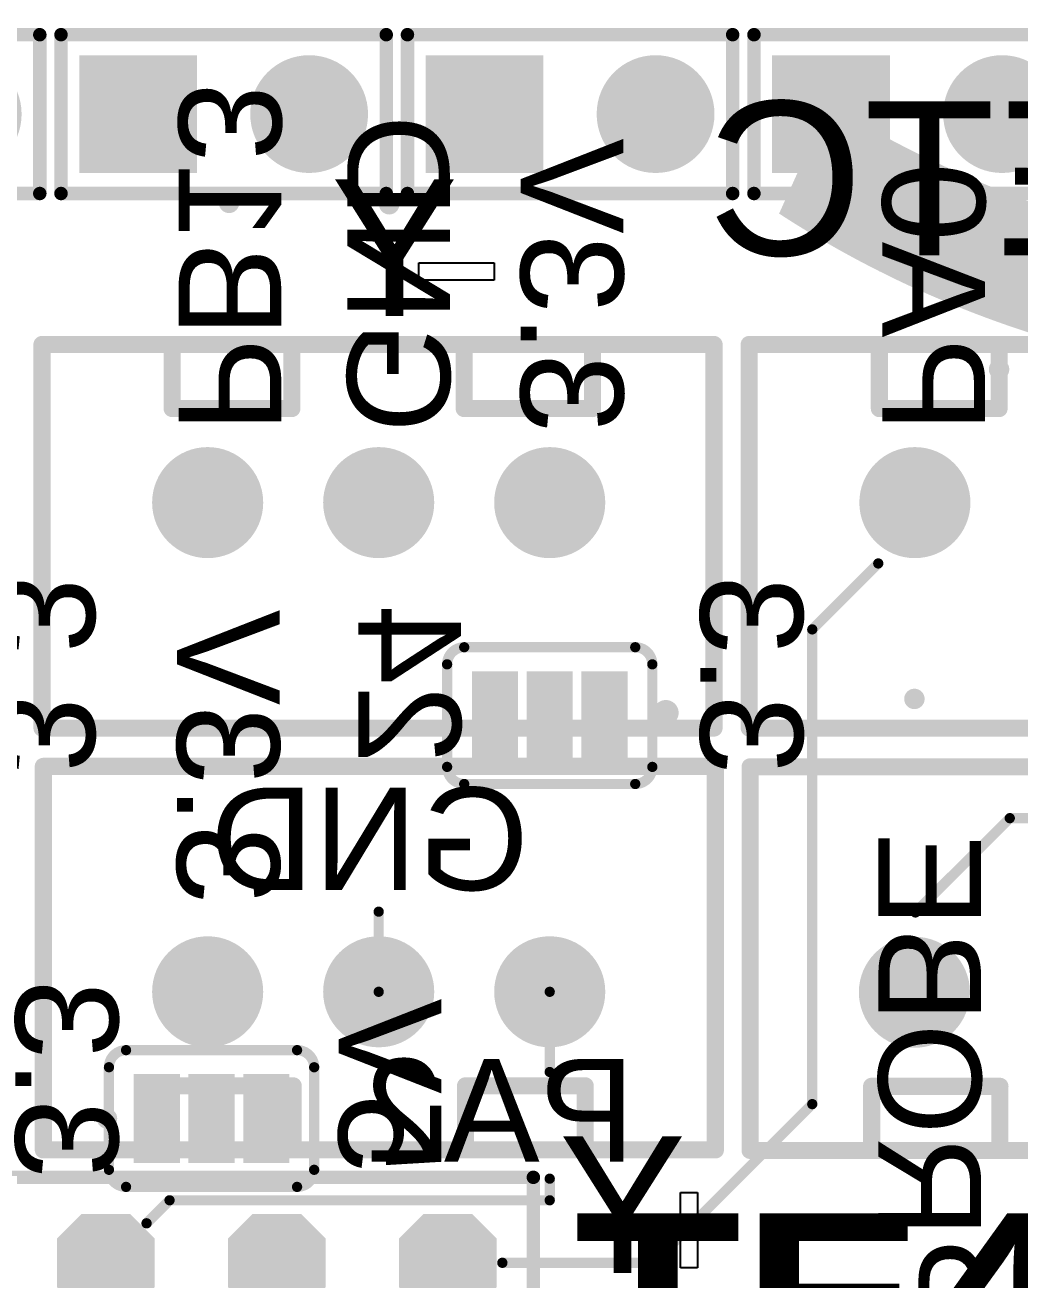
# Model space of a CAD drawing. Header units: millimetres. Extents: x -6 to 151, y -20 to 98.
# Drawn here: x 78.36 to 93.14, y 9.81 to 28.46 of the extents above; entities that cross this region are included whole.
import ezdxf

# ---------------------------------------------------------------- set-up
doc = ezdxf.new("R2010")
doc.units = ezdxf.units.MM
for name, color, linetype in [('BottomOverlay', 54, 'Continuous'), ('BottomPaste', 16, 'Continuous'), ('BottomSolder', 6, 'Continuous'), ('MultiLayer', 9, 'Continuous'), ('PadHoleLayer', 156, 'Continuous'), ('TopOverlay', 2, 'Continuous'), ('TopSolder', 216, 'Continuous'), ('ViaHoleLayer', 16, 'Continuous')]:
    doc.layers.add(name, color=color, linetype=linetype)
doc.styles.add('Arial', font='arial.ttf', dxfattribs={"height": 0.2})
doc.styles.add('Arial Black', font='ariblk.ttf', dxfattribs={"height": 0.2})
doc.styles.add('FYS', font='', dxfattribs={"height": 0.2})
doc.styles.get('FYS').set_extended_font_data('FYS')

# ---------------------------------------------------------------- blocks, each defined once
blk = doc.blocks.new('HEADER_1X5P_ST_2_54_67')
at = {"layer": 'BottomSolder'}
for points in [[(0.363, 0.725), (-0.363, 0.725), (-0.725, 0.363), (-0.725, -0.363), (-0.363, -0.725), (0.363, -0.725), (0.725, -0.363), (0.725, 0.363)], [(2.903, 0.725), (2.177, 0.725), (1.815, 0.363), (1.815, -0.363), (2.177, -0.725), (2.903, -0.725), (3.265, -0.363), (3.265, 0.363)], [(5.443, 0.725), (4.717, 0.725), (4.355, 0.363), (4.355, -0.363), (4.717, -0.725), (5.443, -0.725), (5.805, -0.363), (5.805, 0.363)], [(7.983, 0.725), (7.257, 0.725), (6.895, 0.363), (6.895, -0.363), (7.257, -0.725), (7.983, -0.725), (8.345, -0.363), (8.345, 0.363)], [(10.523, 0.725), (9.797, 0.725), (9.435, 0.363), (9.435, -0.363), (9.797, -0.725), (10.523, -0.725), (10.885, -0.363), (10.885, 0.363)]]:
    blk.add_hatch(color=6, dxfattribs=at).paths.add_polyline_path(points)
at = {"layer": 'MultiLayer'}
for points in [[(0.35, 0.7), (-0.35, 0.7), (-0.7, 0.35), (-0.7, -0.35), (-0.35, -0.7), (0.35, -0.7), (0.7, -0.35), (0.7, 0.35)], [(2.89, 0.7), (2.19, 0.7), (1.84, 0.35), (1.84, -0.35), (2.19, -0.7), (2.89, -0.7), (3.24, -0.35), (3.24, 0.35)], [(5.43, 0.7), (4.73, 0.7), (4.38, 0.35), (4.38, -0.35), (4.73, -0.7), (5.43, -0.7), (5.78, -0.35), (5.78, 0.35)], [(7.97, 0.7), (7.27, 0.7), (6.92, 0.35), (6.92, -0.35), (7.27, -0.7), (7.97, -0.7), (8.32, -0.35), (8.32, 0.35)], [(10.51, 0.7), (9.81, 0.7), (9.46, 0.35), (9.46, -0.35), (9.81, -0.7), (10.51, -0.7), (10.86, -0.35), (10.86, 0.35)]]:
    blk.add_hatch(color=9, dxfattribs=at).paths.add_polyline_path(points)
at = {"layer": 'PadHoleLayer'}
h = blk.add_hatch(color=156, dxfattribs=at)
edge = h.paths.add_edge_path()
edge.add_arc((0, 0), 0.457, 0, 360)
h = blk.add_hatch(color=156, dxfattribs=at)
edge = h.paths.add_edge_path()
edge.add_arc((2.54, 0), 0.457, 0, 360)
h = blk.add_hatch(color=156, dxfattribs=at)
edge = h.paths.add_edge_path()
edge.add_arc((5.08, 0), 0.457, 0, 360)
h = blk.add_hatch(color=156, dxfattribs=at)
edge = h.paths.add_edge_path()
edge.add_arc((7.62, 0), 0.457, 0, 360)
h = blk.add_hatch(color=156, dxfattribs=at)
edge = h.paths.add_edge_path()
edge.add_arc((10.16, 0), 0.457, 0, 360)
at = {"layer": 'TopSolder'}
for points in [[(0.363, 0.725), (-0.363, 0.725), (-0.725, 0.363), (-0.725, -0.363), (-0.363, -0.725), (0.363, -0.725), (0.725, -0.363), (0.725, 0.363)], [(2.903, 0.725), (2.177, 0.725), (1.815, 0.363), (1.815, -0.363), (2.177, -0.725), (2.903, -0.725), (3.265, -0.363), (3.265, 0.363)], [(5.443, 0.725), (4.717, 0.725), (4.355, 0.363), (4.355, -0.363), (4.717, -0.725), (5.443, -0.725), (5.805, -0.363), (5.805, 0.363)], [(7.983, 0.725), (7.257, 0.725), (6.895, 0.363), (6.895, -0.363), (7.257, -0.725), (7.983, -0.725), (8.345, -0.363), (8.345, 0.363)], [(10.523, 0.725), (9.797, 0.725), (9.435, 0.363), (9.435, -0.363), (9.797, -0.725), (10.523, -0.725), (10.885, -0.363), (10.885, 0.363)]]:
    blk.add_hatch(color=216, dxfattribs=at).paths.add_polyline_path(points)
at = {"layer": 'TopOverlay', "const_width": 0.2}
for points in [[(-1.27, -1.27), (-1.27, 1.27)], [(-1.27, 1.27), (11.43, 1.27)], [(11.43, -1.27), (11.43, 1.27)], [(-1.27, -1.27), (11.43, -1.27)]]:
    blk.add_lwpolyline(points, dxfattribs=at)
at = {"layer": 'TopOverlay', "const_width": 0.1}
for points in [[(-1.32, 1.27, 1), (-1.22, 1.27, 1)], [(-1.32, 1.27, 1), (-1.22, 1.27, 1)], [(11.38, 1.27, 1), (11.48, 1.27, 1)], [(11.38, 1.27, 1), (11.48, 1.27, 1)], [(-1.32, -1.27, 1), (-1.22, -1.27, 1)], [(-1.32, -1.27, 1), (-1.22, -1.27, 1)], [(11.38, -1.27, 1), (11.48, -1.27, 1)], [(11.38, -1.27, 1), (11.48, -1.27, 1)]]:
    blk.add_lwpolyline(points, format="xyb", close=True, dxfattribs=at)
blk = doc.blocks.new('XH2_54_3P_L_98')
at = {"layer": 'BottomSolder'}
h = blk.add_hatch(color=6, dxfattribs=at)
edge = h.paths.add_edge_path()
edge.add_arc((-2.54, 0), 0.825, 0, 360)
h = blk.add_hatch(color=6, dxfattribs=at)
edge = h.paths.add_edge_path()
edge.add_arc((0, 0), 0.825, 0, 360)
h = blk.add_hatch(color=6, dxfattribs=at)
edge = h.paths.add_edge_path()
edge.add_arc((2.54, 0), 0.825, 0, 360)
at = {"layer": 'MultiLayer'}
h = blk.add_hatch(color=9, dxfattribs=at)
edge = h.paths.add_edge_path()
edge.add_arc((-2.54, 0), 0.8, 0, 360)
h = blk.add_hatch(color=9, dxfattribs=at)
edge = h.paths.add_edge_path()
edge.add_arc((0, 0), 0.8, 0, 360)
h = blk.add_hatch(color=9, dxfattribs=at)
edge = h.paths.add_edge_path()
edge.add_arc((2.54, 0), 0.8, 0, 360)
at = {"layer": 'PadHoleLayer'}
h = blk.add_hatch(color=156, dxfattribs=at)
edge = h.paths.add_edge_path()
edge.add_arc((-2.54, 0), 0.508, 0, 360)
h = blk.add_hatch(color=156, dxfattribs=at)
edge = h.paths.add_edge_path()
edge.add_arc((0, 0), 0.508, 0, 360)
h = blk.add_hatch(color=156, dxfattribs=at)
edge = h.paths.add_edge_path()
edge.add_arc((2.54, 0), 0.508, 0, 360)
at = {"layer": 'TopSolder'}
h = blk.add_hatch(color=216, dxfattribs=at)
edge = h.paths.add_edge_path()
edge.add_arc((-2.54, 0), 0.825, 0, 360)
h = blk.add_hatch(color=216, dxfattribs=at)
edge = h.paths.add_edge_path()
edge.add_arc((0, 0), 0.825, 0, 360)
h = blk.add_hatch(color=216, dxfattribs=at)
edge = h.paths.add_edge_path()
edge.add_arc((2.54, 0), 0.825, 0, 360)
at = {"layer": 'TopOverlay', "const_width": 0.254}
for points in [[(-5, 2.35), (4.98, 2.35)], [(-5, -3.35), (-5, 2.35)], [(-3.068, 1.397), (-3.068, 2.35)], [(3.175, 1.397), (3.175, 2.35)], [(4.98, -3.35), (4.98, 2.35)], [(-1.29, 1.397), (-1.29, 2.286)], [(1.27, 1.397), (1.27, 2.286)], [(-3.068, 1.397), (-1.29, 1.397)], [(1.27, 1.397), (3.175, 1.397)], [(-5, -3.35), (-2.242, -3.35)], [(-4.762, -3.35), (2.235, -3.35)], [(2.235, -3.35), (4.98, -3.35)]]:
    blk.add_lwpolyline(points, dxfattribs=at)
at = {"layer": 'TopOverlay', "const_width": 0.127}
for points in [[(-5.064, 2.35, 1), (-4.937, 2.35, 1)], [(-5.064, 2.35, 1), (-4.937, 2.35, 1)], [(-3.131, 2.35, 1), (-3.004, 2.35, 1)], [(3.111, 2.35, 1), (3.239, 2.35, 1)], [(4.917, 2.35, 1), (5.044, 2.35, 1)], [(4.917, 2.35, 1), (5.044, 2.35, 1)], [(-1.353, 2.286, 1), (-1.226, 2.286, 1)], [(1.206, 2.286, 1), (1.333, 2.286, 1)], [(-3.131, 1.397, 1), (-3.004, 1.397, 1)], [(-3.131, 1.397, 1), (-3.004, 1.397, 1)], [(-1.353, 1.397, 1), (-1.226, 1.397, 1)], [(-1.353, 1.397, 1), (-1.226, 1.397, 1)], [(1.206, 1.397, 1), (1.333, 1.397, 1)], [(1.206, 1.397, 1), (1.333, 1.397, 1)], [(3.111, 1.397, 1), (3.239, 1.397, 1)], [(3.111, 1.397, 1), (3.239, 1.397, 1)], [(-5.064, -3.35, 1), (-4.937, -3.35, 1)], [(-5.064, -3.35, 1), (-4.937, -3.35, 1)], [(-4.826, -3.35, 1), (-4.699, -3.35, 1)], [(-2.306, -3.35, 1), (-2.179, -3.35, 1)], [(2.172, -3.35, 1), (2.299, -3.35, 1)], [(2.172, -3.35, 1), (2.299, -3.35, 1)], [(4.917, -3.35, 1), (5.044, -3.35, 1)], [(4.917, -3.35, 1), (5.044, -3.35, 1)]]:
    blk.add_lwpolyline(points, format="xyb", close=True, dxfattribs=at)
blk = doc.blocks.new('XH2_54_3P_L_99')
at = {"layer": 'BottomSolder'}
h = blk.add_hatch(color=6, dxfattribs=at)
edge = h.paths.add_edge_path()
edge.add_arc((-2.54, 0), 0.825, 0, 360)
h = blk.add_hatch(color=6, dxfattribs=at)
edge = h.paths.add_edge_path()
edge.add_arc((0, 0), 0.825, 0, 360)
h = blk.add_hatch(color=6, dxfattribs=at)
edge = h.paths.add_edge_path()
edge.add_arc((2.54, 0), 0.825, 0, 360)
at = {"layer": 'MultiLayer'}
h = blk.add_hatch(color=9, dxfattribs=at)
edge = h.paths.add_edge_path()
edge.add_arc((-2.54, 0), 0.8, 0, 360)
h = blk.add_hatch(color=9, dxfattribs=at)
edge = h.paths.add_edge_path()
edge.add_arc((0, 0), 0.8, 0, 360)
h = blk.add_hatch(color=9, dxfattribs=at)
edge = h.paths.add_edge_path()
edge.add_arc((2.54, 0), 0.8, 0, 360)
at = {"layer": 'PadHoleLayer'}
h = blk.add_hatch(color=156, dxfattribs=at)
edge = h.paths.add_edge_path()
edge.add_arc((-2.54, 0), 0.508, 0, 360)
h = blk.add_hatch(color=156, dxfattribs=at)
edge = h.paths.add_edge_path()
edge.add_arc((0, 0), 0.508, 0, 360)
h = blk.add_hatch(color=156, dxfattribs=at)
edge = h.paths.add_edge_path()
edge.add_arc((2.54, 0), 0.508, 0, 360)
at = {"layer": 'TopSolder'}
h = blk.add_hatch(color=216, dxfattribs=at)
edge = h.paths.add_edge_path()
edge.add_arc((-2.54, 0), 0.825, 0, 360)
h = blk.add_hatch(color=216, dxfattribs=at)
edge = h.paths.add_edge_path()
edge.add_arc((0, 0), 0.825, 0, 360)
h = blk.add_hatch(color=216, dxfattribs=at)
edge = h.paths.add_edge_path()
edge.add_arc((2.54, 0), 0.825, 0, 360)
at = {"layer": 'TopOverlay', "const_width": 0.254}
for points in [[(-5, -3.35), (-5, 2.35)], [(-5, 2.35), (4.98, 2.35)], [(-3.068, 1.397), (-3.068, 2.35)], [(3.175, 1.397), (3.175, 2.35)], [(4.98, -3.35), (4.98, 2.35)], [(-1.29, 1.397), (-1.29, 2.286)], [(1.27, 1.397), (1.27, 2.286)], [(-3.068, 1.397), (-1.29, 1.397)], [(1.27, 1.397), (3.175, 1.397)], [(-5, -3.35), (-2.242, -3.35)], [(-4.762, -3.35), (2.235, -3.35)], [(2.235, -3.35), (4.98, -3.35)]]:
    blk.add_lwpolyline(points, dxfattribs=at)
at = {"layer": 'TopOverlay', "const_width": 0.127}
for points in [[(-5.064, 2.35, 1), (-4.937, 2.35, 1)], [(-5.064, 2.35, 1), (-4.937, 2.35, 1)], [(-3.131, 2.35, 1), (-3.004, 2.35, 1)], [(3.111, 2.35, 1), (3.239, 2.35, 1)], [(4.917, 2.35, 1), (5.044, 2.35, 1)], [(4.917, 2.35, 1), (5.044, 2.35, 1)], [(-1.353, 2.286, 1), (-1.226, 2.286, 1)], [(1.206, 2.286, 1), (1.333, 2.286, 1)], [(-3.131, 1.397, 1), (-3.004, 1.397, 1)], [(-3.131, 1.397, 1), (-3.004, 1.397, 1)], [(-1.353, 1.397, 1), (-1.226, 1.397, 1)], [(-1.353, 1.397, 1), (-1.226, 1.397, 1)], [(1.206, 1.397, 1), (1.333, 1.397, 1)], [(1.206, 1.397, 1), (1.333, 1.397, 1)], [(3.111, 1.397, 1), (3.239, 1.397, 1)], [(3.111, 1.397, 1), (3.239, 1.397, 1)], [(-5.064, -3.35, 1), (-4.937, -3.35, 1)], [(-5.064, -3.35, 1), (-4.937, -3.35, 1)], [(-4.826, -3.35, 1), (-4.699, -3.35, 1)], [(-2.306, -3.35, 1), (-2.179, -3.35, 1)], [(2.172, -3.35, 1), (2.299, -3.35, 1)], [(2.172, -3.35, 1), (2.299, -3.35, 1)], [(4.917, -3.35, 1), (5.044, -3.35, 1)], [(4.917, -3.35, 1), (5.044, -3.35, 1)]]:
    blk.add_lwpolyline(points, format="xyb", close=True, dxfattribs=at)
blk = doc.blocks.new('PAD_JUMPER_3_2OF3_NC_BY_PASTE_YES_SILK_FULL_BOX_B_149')
at = {"layer": 'BottomPaste'}
for points in [[(-1.13, 0.635), (-0.495, 0.635), (-0.495, -0.635), (-1.13, -0.635)], [(-0.318, 0.635), (0.318, 0.635), (0.318, -0.635), (-0.318, -0.635)], [(0.495, 0.635), (1.13, 0.635), (1.13, -0.635), (0.495, -0.635)]]:
    blk.add_hatch(color=16, dxfattribs=at).paths.add_polyline_path(points)
at = {"layer": 'BottomSolder'}
for points in [[(-1.156, 0.66), (-0.47, 0.66), (-0.47, -0.66), (-1.156, -0.66)], [(-0.343, 0.66), (0.343, 0.66), (0.343, -0.66), (-0.343, -0.66)], [(0.47, 0.66), (1.156, 0.66), (1.156, -0.66), (0.47, -0.66)]]:
    blk.add_hatch(color=6, dxfattribs=at).paths.add_polyline_path(points)
at = {"layer": 'BottomOverlay', "const_width": 0.152}
for points in [[(-1.524, 0.762, -0.414214), (-1.27, 1.016)], [(1.27, 1.016, -0.414214), (1.524, 0.762)], [(-1.27, -1.016, -0.414214), (-1.524, -0.762)], [(1.524, -0.762, -0.414214), (1.27, -1.016)]]:
    blk.add_lwpolyline(points, format="xyb", dxfattribs=at)
for points in [[(-1.27, 1.016), (1.27, 1.016)], [(-1.524, -0.762), (-1.524, 0.762)], [(1.524, -0.762), (1.524, 0.762)], [(-1.27, -1.016), (1.27, -1.016)]]:
    blk.add_lwpolyline(points, dxfattribs=at)
at = {"layer": 'BottomOverlay', "const_width": 0.0762}
for points in [[(-1.308, 1.016, 1), (-1.232, 1.016, 1)], [(-1.308, 1.016, 1), (-1.232, 1.016, 1)], [(1.232, 1.016, 1), (1.308, 1.016, 1)], [(1.232, 1.016, 1), (1.308, 1.016, 1)], [(-1.562, 0.762, 1), (-1.486, 0.762, 1)], [(-1.562, 0.762, 1), (-1.486, 0.762, 1)], [(1.486, 0.762, 1), (1.562, 0.762, 1)], [(1.486, 0.762, 1), (1.562, 0.762, 1)], [(-1.562, -0.762, 1), (-1.486, -0.762, 1)], [(-1.562, -0.762, 1), (-1.486, -0.762, 1)], [(1.486, -0.762, 1), (1.562, -0.762, 1)], [(1.486, -0.762, 1), (1.562, -0.762, 1)], [(-1.308, -1.016, 1), (-1.232, -1.016, 1)], [(-1.308, -1.016, 1), (-1.232, -1.016, 1)], [(1.232, -1.016, 1), (1.308, -1.016, 1)], [(1.232, -1.016, 1), (1.308, -1.016, 1)]]:
    blk.add_lwpolyline(points, format="xyb", close=True, dxfattribs=at)
blk = doc.blocks.new('1_2_P___H______2_54_208')
at = {"layer": 'BottomSolder'}
blk.add_hatch(color=6, dxfattribs=at).paths.add_polyline_path([(-0.875, 0.875), (0.875, 0.875), (0.875, -0.875), (-0.875, -0.875)])
h = blk.add_hatch(color=6, dxfattribs=at)
edge = h.paths.add_edge_path()
edge.add_arc((2.54, 0), 0.875, 0, 360)
at = {"layer": 'MultiLayer'}
blk.add_hatch(color=9, dxfattribs=at).paths.add_polyline_path([(-0.85, 0.85), (0.85, 0.85), (0.85, -0.85), (-0.85, -0.85)])
h = blk.add_hatch(color=9, dxfattribs=at)
edge = h.paths.add_edge_path()
edge.add_arc((2.54, 0), 0.85, 0, 360)
at = {"layer": 'PadHoleLayer'}
h = blk.add_hatch(color=156, dxfattribs=at)
edge = h.paths.add_edge_path()
edge.add_arc((0, 0), 0.45, 0, 360)
h = blk.add_hatch(color=156, dxfattribs=at)
edge = h.paths.add_edge_path()
edge.add_arc((2.54, 0), 0.45, 0, 360)
at = {"layer": 'TopSolder'}
blk.add_hatch(color=216, dxfattribs=at).paths.add_polyline_path([(-0.875, 0.875), (0.875, 0.875), (0.875, -0.875), (-0.875, -0.875)])
h = blk.add_hatch(color=216, dxfattribs=at)
edge = h.paths.add_edge_path()
edge.add_arc((2.54, 0), 0.875, 0, 360)
at = {"layer": 'TopOverlay', "const_width": 0.2}
for points in [[(-1.145, 1.18), (3.685, 1.18)], [(-1.145, -1.18), (-1.145, 1.18)], [(3.685, -1.18), (3.685, 1.18)], [(-1.145, -1.18), (3.685, -1.18)]]:
    blk.add_lwpolyline(points, dxfattribs=at)
at = {"layer": 'TopOverlay', "const_width": 0.1}
for points in [[(-1.195, 1.18, 1), (-1.095, 1.18, 1)], [(-1.195, 1.18, 1), (-1.095, 1.18, 1)], [(3.635, 1.18, 1), (3.735, 1.18, 1)], [(3.635, 1.18, 1), (3.735, 1.18, 1)], [(-1.195, -1.18, 1), (-1.095, -1.18, 1)], [(-1.195, -1.18, 1), (-1.095, -1.18, 1)], [(3.635, -1.18, 1), (3.735, -1.18, 1)], [(3.635, -1.18, 1), (3.735, -1.18, 1)]]:
    blk.add_lwpolyline(points, format="xyb", close=True, dxfattribs=at)
blk = doc.blocks.new('1_2_P___H______2_54_209')
at = {"layer": 'BottomSolder'}
blk.add_hatch(color=6, dxfattribs=at).paths.add_polyline_path([(-0.875, 0.875), (0.875, 0.875), (0.875, -0.875), (-0.875, -0.875)])
h = blk.add_hatch(color=6, dxfattribs=at)
edge = h.paths.add_edge_path()
edge.add_arc((2.54, 0), 0.875, 0, 360)
at = {"layer": 'MultiLayer'}
blk.add_hatch(color=9, dxfattribs=at).paths.add_polyline_path([(-0.85, 0.85), (0.85, 0.85), (0.85, -0.85), (-0.85, -0.85)])
h = blk.add_hatch(color=9, dxfattribs=at)
edge = h.paths.add_edge_path()
edge.add_arc((2.54, 0), 0.85, 0, 360)
at = {"layer": 'PadHoleLayer'}
h = blk.add_hatch(color=156, dxfattribs=at)
edge = h.paths.add_edge_path()
edge.add_arc((0, 0), 0.45, 0, 360)
h = blk.add_hatch(color=156, dxfattribs=at)
edge = h.paths.add_edge_path()
edge.add_arc((2.54, 0), 0.45, 0, 360)
at = {"layer": 'TopSolder'}
blk.add_hatch(color=216, dxfattribs=at).paths.add_polyline_path([(-0.875, 0.875), (0.875, 0.875), (0.875, -0.875), (-0.875, -0.875)])
h = blk.add_hatch(color=216, dxfattribs=at)
edge = h.paths.add_edge_path()
edge.add_arc((2.54, 0), 0.875, 0, 360)
at = {"layer": 'TopOverlay', "const_width": 0.2}
for points in [[(-1.145, 1.18), (3.685, 1.18)], [(-1.145, -1.18), (-1.145, 1.18)], [(3.685, -1.18), (3.685, 1.18)], [(-1.145, -1.18), (3.685, -1.18)]]:
    blk.add_lwpolyline(points, dxfattribs=at)
at = {"layer": 'TopOverlay', "const_width": 0.1}
for points in [[(-1.195, 1.18, 1), (-1.095, 1.18, 1)], [(-1.195, 1.18, 1), (-1.095, 1.18, 1)], [(3.635, 1.18, 1), (3.735, 1.18, 1)], [(3.635, 1.18, 1), (3.735, 1.18, 1)], [(-1.195, -1.18, 1), (-1.095, -1.18, 1)], [(-1.195, -1.18, 1), (-1.095, -1.18, 1)], [(3.635, -1.18, 1), (3.735, -1.18, 1)], [(3.635, -1.18, 1), (3.735, -1.18, 1)]]:
    blk.add_lwpolyline(points, format="xyb", close=True, dxfattribs=at)
blk = doc.blocks.new('1_2_P___H______2_54_210')
at = {"layer": 'BottomSolder'}
blk.add_hatch(color=6, dxfattribs=at).paths.add_polyline_path([(-0.875, 0.875), (0.875, 0.875), (0.875, -0.875), (-0.875, -0.875)])
h = blk.add_hatch(color=6, dxfattribs=at)
edge = h.paths.add_edge_path()
edge.add_arc((2.54, 0), 0.875, 0, 360)
at = {"layer": 'MultiLayer'}
blk.add_hatch(color=9, dxfattribs=at).paths.add_polyline_path([(-0.85, 0.85), (0.85, 0.85), (0.85, -0.85), (-0.85, -0.85)])
h = blk.add_hatch(color=9, dxfattribs=at)
edge = h.paths.add_edge_path()
edge.add_arc((2.54, 0), 0.85, 0, 360)
at = {"layer": 'PadHoleLayer'}
h = blk.add_hatch(color=156, dxfattribs=at)
edge = h.paths.add_edge_path()
edge.add_arc((0, 0), 0.45, 0, 360)
h = blk.add_hatch(color=156, dxfattribs=at)
edge = h.paths.add_edge_path()
edge.add_arc((2.54, 0), 0.45, 0, 360)
at = {"layer": 'TopSolder'}
blk.add_hatch(color=216, dxfattribs=at).paths.add_polyline_path([(-0.875, 0.875), (0.875, 0.875), (0.875, -0.875), (-0.875, -0.875)])
h = blk.add_hatch(color=216, dxfattribs=at)
edge = h.paths.add_edge_path()
edge.add_arc((2.54, 0), 0.875, 0, 360)
at = {"layer": 'TopOverlay', "const_width": 0.2}
for points in [[(-1.145, 1.18), (3.685, 1.18)], [(-1.145, -1.18), (-1.145, 1.18)], [(3.685, -1.18), (3.685, 1.18)], [(-1.145, -1.18), (3.685, -1.18)]]:
    blk.add_lwpolyline(points, dxfattribs=at)
at = {"layer": 'TopOverlay', "const_width": 0.1}
for points in [[(-1.195, 1.18, 1), (-1.095, 1.18, 1)], [(-1.195, 1.18, 1), (-1.095, 1.18, 1)], [(3.635, 1.18, 1), (3.735, 1.18, 1)], [(3.635, 1.18, 1), (3.735, 1.18, 1)], [(-1.195, -1.18, 1), (-1.095, -1.18, 1)], [(-1.195, -1.18, 1), (-1.095, -1.18, 1)], [(3.635, -1.18, 1), (3.735, -1.18, 1)], [(3.635, -1.18, 1), (3.735, -1.18, 1)]]:
    blk.add_lwpolyline(points, format="xyb", close=True, dxfattribs=at)
blk = doc.blocks.new('1_2_P___H______2_54_211')
at = {"layer": 'BottomSolder'}
blk.add_hatch(color=6, dxfattribs=at).paths.add_polyline_path([(-0.875, 0.875), (0.875, 0.875), (0.875, -0.875), (-0.875, -0.875)])
h = blk.add_hatch(color=6, dxfattribs=at)
edge = h.paths.add_edge_path()
edge.add_arc((2.54, 0), 0.875, 0, 360)
at = {"layer": 'MultiLayer'}
blk.add_hatch(color=9, dxfattribs=at).paths.add_polyline_path([(-0.85, 0.85), (0.85, 0.85), (0.85, -0.85), (-0.85, -0.85)])
h = blk.add_hatch(color=9, dxfattribs=at)
edge = h.paths.add_edge_path()
edge.add_arc((2.54, 0), 0.85, 0, 360)
at = {"layer": 'PadHoleLayer'}
h = blk.add_hatch(color=156, dxfattribs=at)
edge = h.paths.add_edge_path()
edge.add_arc((0, 0), 0.45, 0, 360)
h = blk.add_hatch(color=156, dxfattribs=at)
edge = h.paths.add_edge_path()
edge.add_arc((2.54, 0), 0.45, 0, 360)
at = {"layer": 'TopSolder'}
blk.add_hatch(color=216, dxfattribs=at).paths.add_polyline_path([(-0.875, 0.875), (0.875, 0.875), (0.875, -0.875), (-0.875, -0.875)])
h = blk.add_hatch(color=216, dxfattribs=at)
edge = h.paths.add_edge_path()
edge.add_arc((2.54, 0), 0.875, 0, 360)
at = {"layer": 'TopOverlay', "const_width": 0.2}
for points in [[(-1.145, 1.18), (3.685, 1.18)], [(-1.145, -1.18), (-1.145, 1.18)], [(3.685, -1.18), (3.685, 1.18)], [(-1.145, -1.18), (3.685, -1.18)]]:
    blk.add_lwpolyline(points, dxfattribs=at)
at = {"layer": 'TopOverlay', "const_width": 0.1}
for points in [[(-1.195, 1.18, 1), (-1.095, 1.18, 1)], [(-1.195, 1.18, 1), (-1.095, 1.18, 1)], [(3.635, 1.18, 1), (3.735, 1.18, 1)], [(3.635, 1.18, 1), (3.735, 1.18, 1)], [(-1.195, -1.18, 1), (-1.095, -1.18, 1)], [(-1.195, -1.18, 1), (-1.095, -1.18, 1)], [(3.635, -1.18, 1), (3.735, -1.18, 1)], [(3.635, -1.18, 1), (3.735, -1.18, 1)]]:
    blk.add_lwpolyline(points, format="xyb", close=True, dxfattribs=at)
blk = doc.blocks.new('PAD_JUMPER_3_2OF3_NC_BY_PASTE_YES_SILK_FULL_BOX_B_256')
at = {"layer": 'BottomPaste'}
for points in [[(-1.13, 0.635), (-0.495, 0.635), (-0.495, -0.635), (-1.13, -0.635)], [(-0.318, 0.635), (0.318, 0.635), (0.318, -0.635), (-0.318, -0.635)], [(0.495, 0.635), (1.13, 0.635), (1.13, -0.635), (0.495, -0.635)]]:
    blk.add_hatch(color=16, dxfattribs=at).paths.add_polyline_path(points)
at = {"layer": 'BottomSolder'}
for points in [[(-1.156, 0.66), (-0.47, 0.66), (-0.47, -0.66), (-1.156, -0.66)], [(-0.343, 0.66), (0.343, 0.66), (0.343, -0.66), (-0.343, -0.66)], [(0.47, 0.66), (1.156, 0.66), (1.156, -0.66), (0.47, -0.66)]]:
    blk.add_hatch(color=6, dxfattribs=at).paths.add_polyline_path(points)
at = {"layer": 'BottomOverlay', "const_width": 0.152}
for points in [[(-1.524, 0.762, -0.414214), (-1.27, 1.016)], [(1.27, 1.016, -0.414214), (1.524, 0.762)], [(-1.27, -1.016, -0.414214), (-1.524, -0.762)], [(1.524, -0.762, -0.414214), (1.27, -1.016)]]:
    blk.add_lwpolyline(points, format="xyb", dxfattribs=at)
for points in [[(1.27, 1.016), (-1.27, 1.016)], [(-1.524, 0.762), (-1.524, -0.762)], [(1.524, 0.762), (1.524, -0.762)], [(1.27, -1.016), (-1.27, -1.016)]]:
    blk.add_lwpolyline(points, dxfattribs=at)
at = {"layer": 'BottomOverlay', "const_width": 0.0762}
for points in [[(-1.308, 1.016, 1), (-1.232, 1.016, 1)], [(-1.308, 1.016, 1), (-1.232, 1.016, 1)], [(1.232, 1.016, 1), (1.308, 1.016, 1)], [(1.232, 1.016, 1), (1.308, 1.016, 1)], [(-1.562, 0.762, 1), (-1.486, 0.762, 1)], [(-1.562, 0.762, 1), (-1.486, 0.762, 1)], [(1.486, 0.762, 1), (1.562, 0.762, 1)], [(1.486, 0.762, 1), (1.562, 0.762, 1)], [(-1.562, -0.762, 1), (-1.486, -0.762, 1)], [(-1.562, -0.762, 1), (-1.486, -0.762, 1)], [(1.486, -0.762, 1), (1.562, -0.762, 1)], [(1.486, -0.762, 1), (1.562, -0.762, 1)], [(-1.308, -1.016, 1), (-1.232, -1.016, 1)], [(-1.308, -1.016, 1), (-1.232, -1.016, 1)], [(1.232, -1.016, 1), (1.308, -1.016, 1)], [(1.232, -1.016, 1), (1.308, -1.016, 1)]]:
    blk.add_lwpolyline(points, format="xyb", close=True, dxfattribs=at)
blk = doc.blocks.new('XH2_54_3P_L_284')
at = {"layer": 'BottomSolder'}
h = blk.add_hatch(color=6, dxfattribs=at)
edge = h.paths.add_edge_path()
edge.add_arc((-2.54, 0), 0.825, 0, 360)
h = blk.add_hatch(color=6, dxfattribs=at)
edge = h.paths.add_edge_path()
edge.add_arc((0, 0), 0.825, 0, 360)
h = blk.add_hatch(color=6, dxfattribs=at)
edge = h.paths.add_edge_path()
edge.add_arc((2.54, 0), 0.825, 0, 360)
at = {"layer": 'MultiLayer'}
h = blk.add_hatch(color=9, dxfattribs=at)
edge = h.paths.add_edge_path()
edge.add_arc((-2.54, 0), 0.8, 0, 360)
h = blk.add_hatch(color=9, dxfattribs=at)
edge = h.paths.add_edge_path()
edge.add_arc((0, 0), 0.8, 0, 360)
h = blk.add_hatch(color=9, dxfattribs=at)
edge = h.paths.add_edge_path()
edge.add_arc((2.54, 0), 0.8, 0, 360)
at = {"layer": 'PadHoleLayer'}
h = blk.add_hatch(color=156, dxfattribs=at)
edge = h.paths.add_edge_path()
edge.add_arc((-2.54, 0), 0.508, 0, 360)
h = blk.add_hatch(color=156, dxfattribs=at)
edge = h.paths.add_edge_path()
edge.add_arc((0, 0), 0.508, 0, 360)
h = blk.add_hatch(color=156, dxfattribs=at)
edge = h.paths.add_edge_path()
edge.add_arc((2.54, 0), 0.508, 0, 360)
at = {"layer": 'TopSolder'}
h = blk.add_hatch(color=216, dxfattribs=at)
edge = h.paths.add_edge_path()
edge.add_arc((-2.54, 0), 0.825, 0, 360)
h = blk.add_hatch(color=216, dxfattribs=at)
edge = h.paths.add_edge_path()
edge.add_arc((0, 0), 0.825, 0, 360)
h = blk.add_hatch(color=216, dxfattribs=at)
edge = h.paths.add_edge_path()
edge.add_arc((2.54, 0), 0.825, 0, 360)
at = {"layer": 'TopOverlay', "const_width": 0.254}
for points in [[(-5, 2.35), (-5, -3.35)], [(4.98, 2.35), (-5, 2.35)], [(-3.068, 2.35), (-3.068, 1.397)], [(3.175, 2.35), (3.175, 1.397)], [(4.98, 2.35), (4.98, -3.35)], [(-1.29, 2.286), (-1.29, 1.397)], [(1.27, 2.286), (1.27, 1.397)], [(-1.29, 1.397), (-3.068, 1.397)], [(3.175, 1.397), (1.27, 1.397)], [(-2.242, -3.35), (-5, -3.35)], [(2.235, -3.35), (-4.762, -3.35)], [(4.98, -3.35), (2.235, -3.35)]]:
    blk.add_lwpolyline(points, dxfattribs=at)
at = {"layer": 'TopOverlay', "const_width": 0.127}
for points in [[(-5.064, 2.35, 1), (-4.937, 2.35, 1)], [(-5.064, 2.35, 1), (-4.937, 2.35, 1)], [(-3.131, 2.35, 1), (-3.004, 2.35, 1)], [(3.111, 2.35, 1), (3.239, 2.35, 1)], [(4.917, 2.35, 1), (5.044, 2.35, 1)], [(4.917, 2.35, 1), (5.044, 2.35, 1)], [(-1.353, 2.286, 1), (-1.226, 2.286, 1)], [(1.206, 2.286, 1), (1.333, 2.286, 1)], [(-3.131, 1.397, 1), (-3.004, 1.397, 1)], [(-3.131, 1.397, 1), (-3.004, 1.397, 1)], [(-1.353, 1.397, 1), (-1.226, 1.397, 1)], [(-1.353, 1.397, 1), (-1.226, 1.397, 1)], [(1.206, 1.397, 1), (1.333, 1.397, 1)], [(1.206, 1.397, 1), (1.333, 1.397, 1)], [(3.111, 1.397, 1), (3.239, 1.397, 1)], [(3.111, 1.397, 1), (3.239, 1.397, 1)], [(-5.064, -3.35, 1), (-4.937, -3.35, 1)], [(-5.064, -3.35, 1), (-4.937, -3.35, 1)], [(-4.826, -3.35, 1), (-4.699, -3.35, 1)], [(-2.306, -3.35, 1), (-2.179, -3.35, 1)], [(2.172, -3.35, 1), (2.299, -3.35, 1)], [(2.172, -3.35, 1), (2.299, -3.35, 1)], [(4.917, -3.35, 1), (5.044, -3.35, 1)], [(4.917, -3.35, 1), (5.044, -3.35, 1)]]:
    blk.add_lwpolyline(points, format="xyb", close=True, dxfattribs=at)
blk = doc.blocks.new('XH2_54_3P_L_285')
at = {"layer": 'BottomSolder'}
h = blk.add_hatch(color=6, dxfattribs=at)
edge = h.paths.add_edge_path()
edge.add_arc((-2.54, 0), 0.825, 0, 360)
h = blk.add_hatch(color=6, dxfattribs=at)
edge = h.paths.add_edge_path()
edge.add_arc((0, 0), 0.825, 0, 360)
h = blk.add_hatch(color=6, dxfattribs=at)
edge = h.paths.add_edge_path()
edge.add_arc((2.54, 0), 0.825, 0, 360)
at = {"layer": 'MultiLayer'}
h = blk.add_hatch(color=9, dxfattribs=at)
edge = h.paths.add_edge_path()
edge.add_arc((-2.54, 0), 0.8, 0, 360)
h = blk.add_hatch(color=9, dxfattribs=at)
edge = h.paths.add_edge_path()
edge.add_arc((0, 0), 0.8, 0, 360)
h = blk.add_hatch(color=9, dxfattribs=at)
edge = h.paths.add_edge_path()
edge.add_arc((2.54, 0), 0.8, 0, 360)
at = {"layer": 'PadHoleLayer'}
h = blk.add_hatch(color=156, dxfattribs=at)
edge = h.paths.add_edge_path()
edge.add_arc((-2.54, 0), 0.508, 0, 360)
h = blk.add_hatch(color=156, dxfattribs=at)
edge = h.paths.add_edge_path()
edge.add_arc((0, 0), 0.508, 0, 360)
h = blk.add_hatch(color=156, dxfattribs=at)
edge = h.paths.add_edge_path()
edge.add_arc((2.54, 0), 0.508, 0, 360)
at = {"layer": 'TopSolder'}
h = blk.add_hatch(color=216, dxfattribs=at)
edge = h.paths.add_edge_path()
edge.add_arc((-2.54, 0), 0.825, 0, 360)
h = blk.add_hatch(color=216, dxfattribs=at)
edge = h.paths.add_edge_path()
edge.add_arc((0, 0), 0.825, 0, 360)
h = blk.add_hatch(color=216, dxfattribs=at)
edge = h.paths.add_edge_path()
edge.add_arc((2.54, 0), 0.825, 0, 360)
at = {"layer": 'TopOverlay', "const_width": 0.254}
for points in [[(4.98, 2.35), (-5, 2.35)], [(-5, 2.35), (-5, -3.35)], [(-3.068, 2.35), (-3.068, 1.397)], [(3.175, 2.35), (3.175, 1.397)], [(4.98, 2.35), (4.98, -3.35)], [(-1.29, 2.286), (-1.29, 1.397)], [(1.27, 2.286), (1.27, 1.397)], [(-1.29, 1.397), (-3.068, 1.397)], [(3.175, 1.397), (1.27, 1.397)], [(-2.242, -3.35), (-5, -3.35)], [(2.235, -3.35), (-4.762, -3.35)], [(4.98, -3.35), (2.235, -3.35)]]:
    blk.add_lwpolyline(points, dxfattribs=at)
at = {"layer": 'TopOverlay', "const_width": 0.127}
for points in [[(-5.064, 2.35, 1), (-4.937, 2.35, 1)], [(-5.064, 2.35, 1), (-4.937, 2.35, 1)], [(-3.131, 2.35, 1), (-3.004, 2.35, 1)], [(3.111, 2.35, 1), (3.239, 2.35, 1)], [(4.917, 2.35, 1), (5.044, 2.35, 1)], [(4.917, 2.35, 1), (5.044, 2.35, 1)], [(-1.353, 2.286, 1), (-1.226, 2.286, 1)], [(1.206, 2.286, 1), (1.333, 2.286, 1)], [(-3.131, 1.397, 1), (-3.004, 1.397, 1)], [(-3.131, 1.397, 1), (-3.004, 1.397, 1)], [(-1.353, 1.397, 1), (-1.226, 1.397, 1)], [(-1.353, 1.397, 1), (-1.226, 1.397, 1)], [(1.206, 1.397, 1), (1.333, 1.397, 1)], [(1.206, 1.397, 1), (1.333, 1.397, 1)], [(3.111, 1.397, 1), (3.239, 1.397, 1)], [(3.111, 1.397, 1), (3.239, 1.397, 1)], [(-5.064, -3.35, 1), (-4.937, -3.35, 1)], [(-5.064, -3.35, 1), (-4.937, -3.35, 1)], [(-4.826, -3.35, 1), (-4.699, -3.35, 1)], [(-2.306, -3.35, 1), (-2.179, -3.35, 1)], [(2.172, -3.35, 1), (2.299, -3.35, 1)], [(2.172, -3.35, 1), (2.299, -3.35, 1)], [(4.917, -3.35, 1), (5.044, -3.35, 1)], [(4.917, -3.35, 1), (5.044, -3.35, 1)]]:
    blk.add_lwpolyline(points, format="xyb", close=True, dxfattribs=at)

msp = doc.modelspace()

# ---------------------------------------------------------------- hatches: boundary and pattern name
at = {"layer": 'ViaHoleLayer'}
h = msp.add_hatch(color=16, dxfattribs=at)
edge = h.paths.add_edge_path()
edge.add_arc((81.394, 25.815), 0.152, 0, 360)
h = msp.add_hatch(color=16, dxfattribs=at)
edge = h.paths.add_edge_path()
edge.add_arc((83.772, 25.794), 0.152, 0, 360)
h = msp.add_hatch(color=16, dxfattribs=at)
edge = h.paths.add_edge_path()
edge.add_arc((92.829, 23.341), 0.152, 0, 360)
h = msp.add_hatch(color=16, dxfattribs=at)
edge = h.paths.add_edge_path()
edge.add_arc((91.572, 18.444), 0.152, 0, 360)
h = msp.add_hatch(color=16, dxfattribs=at)
edge = h.paths.add_edge_path()
edge.add_arc((87.88, 18.237), 0.191, 0, 360)
h = msp.add_hatch(color=16, dxfattribs=at)
edge = h.paths.add_edge_path()
edge.add_arc((79.581, 12.209), 0.152, 0, 360)

# ---------------------------------------------------------------- linework, layer by layer
at = {"layer": 'BottomOverlay', "const_width": 0.152}
for points in [[(90.055, 19.477), (91.035, 20.457)], [(90.055, 12.423), (90.055, 19.477)], [(91.587, 15.271), (92.988, 16.672)], [(92.988, 16.672), (98.117, 16.672)], [(83.616, 14.092), (83.616, 15.283)], [(86.156, 12.9), (86.156, 14.092)], [(87.697, 10.065), (90.055, 12.423)], [(86.156, 10.994), (86.156, 11.315)], [(80.168, 10.652), (80.51, 10.994)], [(80.51, 10.994), (86.156, 10.994)], [(85.453, 10.065), (87.697, 10.065)]]:
    msp.add_lwpolyline(points, dxfattribs=at)
at = {"layer": 'BottomOverlay', "const_width": 0.0762}
for points in [[(90.997, 20.457, 1), (91.073, 20.457, 1)], [(90.017, 19.477, 1), (90.093, 19.477, 1)], [(90.017, 19.477, 1), (90.093, 19.477, 1)], [(92.95, 16.672, 1), (93.026, 16.672, 1)], [(92.95, 16.672, 1), (93.026, 16.672, 1)], [(83.578, 15.283, 1), (83.654, 15.283, 1)], [(91.549, 15.271, 1), (91.625, 15.271, 1)], [(83.578, 14.092, 1), (83.654, 14.092, 1)], [(86.118, 14.092, 1), (86.194, 14.092, 1)], [(86.118, 12.9, 1), (86.194, 12.9, 1)], [(90.017, 12.423, 1), (90.093, 12.423, 1)], [(90.017, 12.423, 1), (90.093, 12.423, 1)], [(86.118, 11.315, 1), (86.194, 11.315, 1)], [(80.472, 10.994, 1), (80.548, 10.994, 1)], [(80.472, 10.994, 1), (80.548, 10.994, 1)], [(86.118, 10.994, 1), (86.194, 10.994, 1)], [(86.118, 10.994, 1), (86.194, 10.994, 1)], [(80.13, 10.652, 1), (80.207, 10.652, 1)], [(85.414, 10.065, 1), (85.491, 10.065, 1)], [(87.659, 10.065, 1), (87.735, 10.065, 1)], [(87.659, 10.065, 1), (87.735, 10.065, 1)]]:
    msp.add_lwpolyline(points, format="xyb", close=True, dxfattribs=at)
at = {"layer": 'TopOverlay'}
for p, q in [((84.212, 24.922), (85.329, 24.922)), ((84.212, 24.668), (84.212, 24.922)), ((85.329, 24.922), (85.329, 24.668)), ((85.329, 24.668), (84.212, 24.668)), ((88.098, 10.676), (88.098, 11.108)), ((88.098, 11.108), (88.352, 11.108)), ((88.352, 11.108), (88.352, 10.676)), ((87.666, 10.422), (87.666, 10.676)), ((87.666, 10.676), (88.098, 10.676)), ((88.352, 10.676), (88.783, 10.676)), ((88.783, 10.676), (88.783, 10.422)), ((88.098, 10.422), (87.666, 10.422)), ((88.098, 9.99), (88.098, 10.422)), ((88.783, 10.422), (88.352, 10.422)), ((88.352, 10.422), (88.352, 9.99)), ((88.352, 9.99), (88.098, 9.99))]:
    msp.add_line(p, q, dxfattribs=at)

# ---------------------------------------------------------------- block references
for name, p in [('1_2_P___H______2_54_208', (74.898, 27.134)), ('1_2_P___H______2_54_209', (80.043, 27.134)), ('1_2_P___H______2_54_211', (85.188, 27.134)), ('1_2_P___H______2_54_210', (90.334, 27.134)), ('XH2_54_3P_L_98', (83.616, 21.361)), ('XH2_54_3P_L_99', (94.119, 21.361)), ('PAD_JUMPER_3_2OF3_NC_BY_PASTE_YES_SILK_FULL_BOX_B_149', (81.134, 12.209)), ('HEADER_1X5P_ST_2_54_67', (74.483, 10.065))]:
    msp.add_blockref(name, p)
at = {"rotation": 180}
for name, p in [('PAD_JUMPER_3_2OF3_NC_BY_PASTE_YES_SILK_FULL_BOX_B_256', (86.156, 18.196)), ('XH2_54_3P_L_284', (83.616, 14.092)), ('XH2_54_3P_L_285', (94.112, 14.085))]:
    msp.add_blockref(name, p, dxfattribs=at)

# ---------------------------------------------------------------- texts
at = {"layer": 'BottomOverlay', "style": 'FYS', "text_generation_flag": 2}
msp.add_text('@', height=20.32, dxfattribs=at).set_placement((110.95, 27.17))
at = {"layer": 'BottomOverlay', "style": 'Arial', "text_generation_flag": 2}
for s, height, rotation, p in [('PB13', 1.524, 270, (80.645, 22.396)), ('Voron Design & FYSETC', 2.286, 360, (124.361, 25.037)), ('GND', 1.524, 270, (83.149, 22.396)), ('3.3V', 1.524, 270, (85.725, 22.396)), ('PA0', 1.524, 270, (91.097, 22.396)), ('3.3', 1.524, 270, (77.876, 17.323)), ('3.3', 1.524, 270, (88.392, 17.323)), ('24', 1.524, 270, (83.312, 17.475)), ('3.3V', 1.524, 270, (80.62, 15.392)), ('GND', 1.524, 360, (85.848, 15.603)), ('V-PROBE', 1.524, 270, (91.038, 6.883)), ('3.3', 1.524, 270, (78.222, 11.315)), ('5V', 1.524, 270, (83.021, 11.389)), ('PA2', 1.524, 360, (87.426, 11.57))]:
    msp.add_text(s, height=height, rotation=rotation, dxfattribs=at).set_placement(p)
at = {"layer": 'TopOverlay', "style": 'Arial'}
for p in [(82.904, 24.135), (86.291, 9.914)]:
    msp.add_text('Y', height=2.032, rotation=360, dxfattribs=at).set_placement(p)
at = {"layer": 'TopOverlay', "style": 'Arial Black'}
msp.add_text('TE4', height=2.54, dxfattribs=at).set_placement((86.521, 8.262))

doc.saveas('drawing.dxf')
